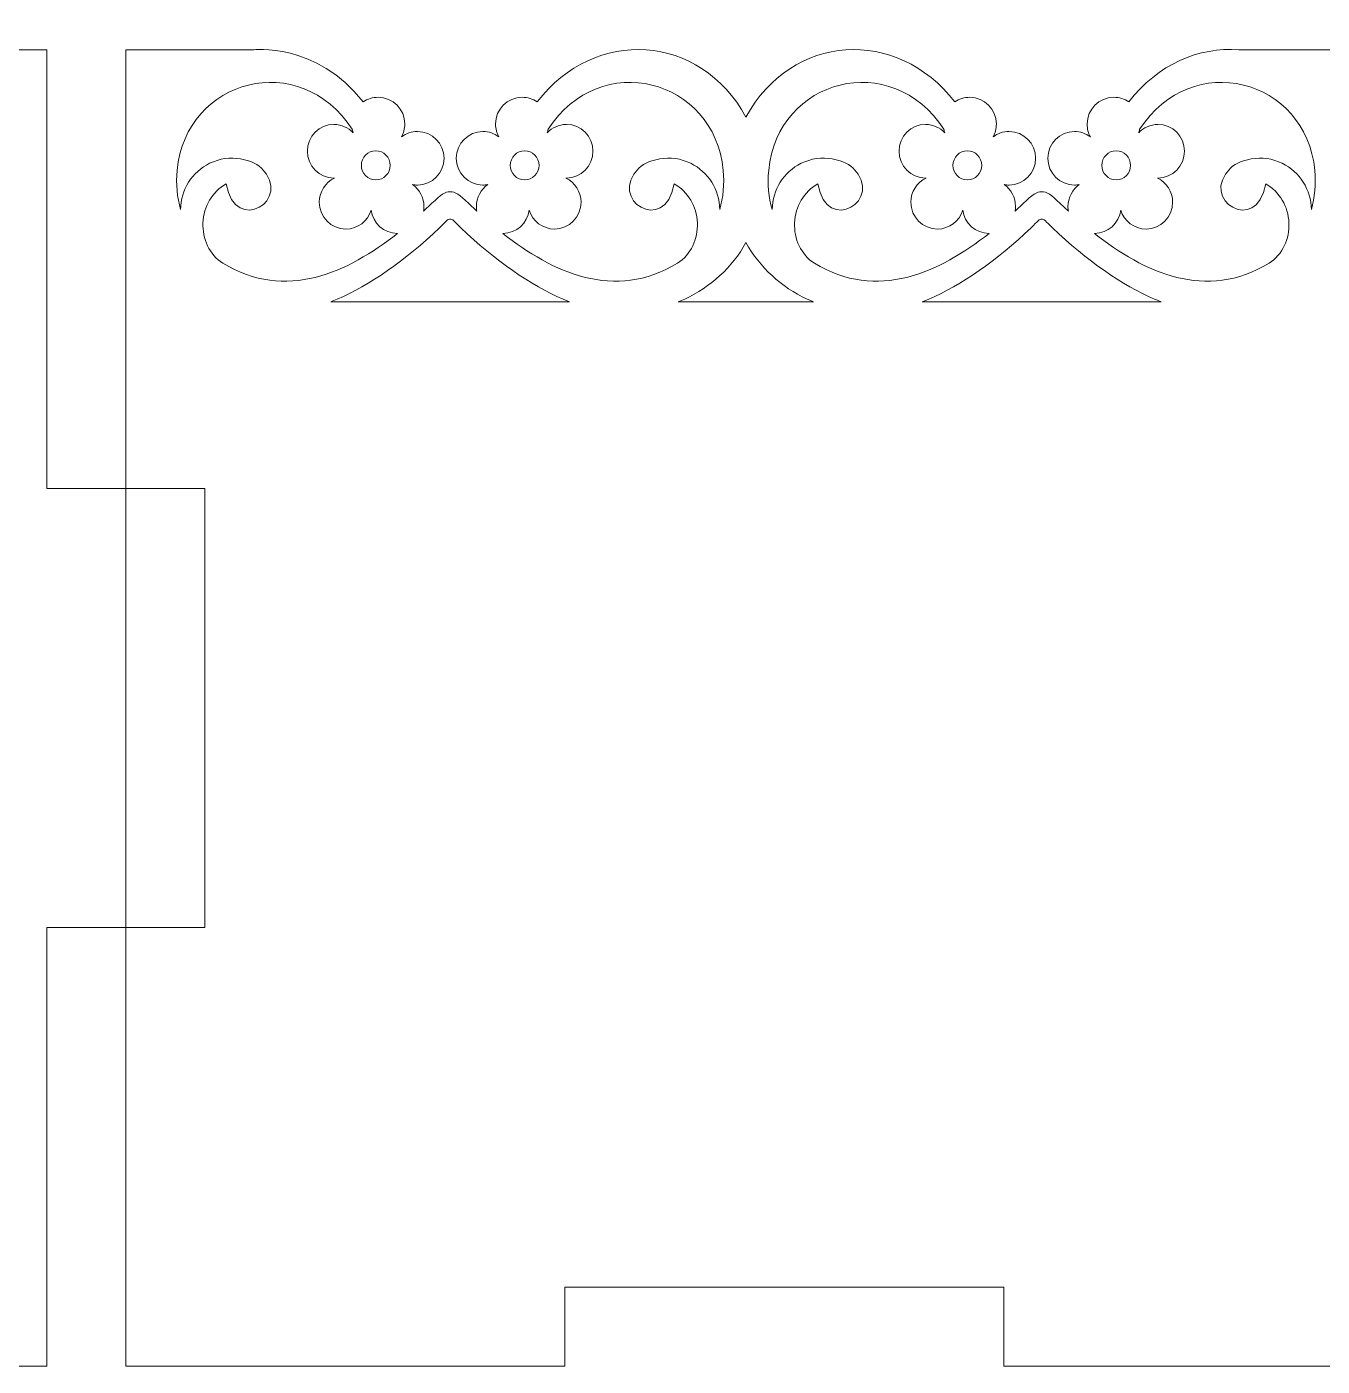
# Model space of a CAD drawing. Header units: millimetres. Extents: x -283 to 283, y -432 to 191.
# Drawn here: x 178.9 to 228.1, y -136.9 to -86 of the extents above; entities that cross this region are included whole.
import ezdxf

# ---------------------------------------------------------------- set-up
doc = ezdxf.new("R2010")
doc.units = ezdxf.units.MM
doc.header["$MEASUREMENT"] = 0
doc.layers.add('Camada 1', color=7, linetype='Continuous')

msp = doc.modelspace()

# ---------------------------------------------------------------- linework, layer by layer
at = {"layer": 'Camada 1', "color": 250, "lineweight": 20}
for points, knots in [([(179.6314, -136.8787), (179.6314, -136.8787), (179.6314, -120.212), (179.6314, -120.212), (179.6314, -120.212), (179.6314, -120.212), (182.6314, -120.212), (182.6314, -120.212), (182.6314, -120.212), (182.6314, -120.212), (182.6314, -103.5454), (182.6314, -103.5454), (182.6314, -103.5454), (182.6314, -103.5454), (179.6314, -103.5454), (179.6314, -103.5454), (179.6314, -103.5454), (179.6314, -103.5454), (179.6314, -86.8787), (179.6314, -86.8787), (179.6314, -86.8787), (179.6314, -86.8787), (174.8872, -86.8788), (174.8872, -86.8788), (174.8872, -86.8788), (173.3831, -86.7618), (171.8151, -87.4172), (170.7057, -88.8597), (170.7057, -88.8597), (170.5434, -88.746), (170.3464, -88.6796), (170.1343, -88.6796), (170.1343, -88.6796), (169.5783, -88.6796), (169.1276, -89.1354), (169.1276, -89.6977), (169.1276, -89.6977), (169.1276, -89.8743), (169.172, -90.0402), (169.2501, -90.1849), (169.2501, -90.1849), (169.0814, -90.056), (168.8716, -89.9797), (168.6441, -89.9797), (168.6441, -89.9797), (168.0883, -89.9797), (167.6377, -90.4357), (167.6377, -90.998), (167.6377, -90.998), (167.6377, -91.5603), (168.0883, -92.0162), (168.6441, -92.0162), (168.6441, -92.0162), (168.7071, -92.0162), (168.7691, -92.0101), (168.8287, -91.9989), (168.8287, -91.9989), (168.5691, -92.183), (168.3993, -92.4884), (168.3993, -92.8333), (168.3993, -92.8333), (168.3993, -92.8915), (168.4041, -92.9485), (168.4136, -93.0041), (168.4136, -93.0041), (168.4136, -93.0041), (168.0956, -92.708), (168.0956, -92.708), (168.0956, -92.708), (167.7692, -92.398), (167.592, -92.2487), (167.4041, -92.2665), (167.4041, -92.2665), (167.2162, -92.2487), (167.039, -92.398), (166.7124, -92.708), (166.7124, -92.708), (166.7124, -92.708), (166.3947, -93.0041), (166.3947, -93.0041), (166.3947, -93.0041), (166.404, -92.9485), (166.4089, -92.8915), (166.4089, -92.8333), (166.4089, -92.8333), (166.4089, -92.4884), (166.239, -92.183), (165.9795, -91.9989), (165.9795, -91.9989), (166.0391, -92.0101), (166.1011, -92.0162), (166.1641, -92.0162), (166.1641, -92.0162), (166.7199, -92.0162), (167.1705, -91.5603), (167.1705, -90.998), (167.1705, -90.998), (167.1705, -90.4357), (166.7199, -89.9797), (166.1641, -89.9797), (166.1641, -89.9797), (165.9366, -89.9797), (165.7267, -90.056), (165.5581, -90.1849), (165.5581, -90.1849), (165.6362, -90.0402), (165.6804, -89.8743), (165.6804, -89.6977), (165.6804, -89.6977), (165.6804, -89.1354), (165.2298, -88.6796), (164.6739, -88.6796), (164.6739, -88.6796), (164.4617, -88.6796), (164.2647, -88.746), (164.1023, -88.8597), (164.1023, -88.8597), (161.9052, -86.003), (157.9102, -86.2331), (156.1735, -89.4383), (156.1735, -89.4383), (154.4366, -86.2331), (150.4416, -86.003), (148.2445, -88.8597), (148.2445, -88.8597), (148.0821, -88.746), (147.885, -88.6796), (147.6729, -88.6796), (147.6729, -88.6796), (147.117, -88.6796), (146.6664, -89.1354), (146.6664, -89.6977), (146.6664, -89.6977), (146.6664, -89.8743), (146.7106, -90.0402), (146.7887, -90.1849), (146.7887, -90.1849), (146.6202, -90.056), (146.4103, -89.9797), (146.1829, -89.9797), (146.1829, -89.9797), (145.627, -89.9797), (145.1763, -90.4357), (145.1763, -90.998), (145.1763, -90.998), (145.1763, -91.5603), (145.627, -92.0162), (146.1829, -92.0162), (146.1829, -92.0162), (146.2459, -92.0162), (146.3077, -92.0101), (146.3675, -91.9989), (146.3675, -91.9989), (146.1079, -92.183), (145.9379, -92.4884), (145.9379, -92.8333), (145.9379, -92.8333), (145.9379, -92.8915), (145.9429, -92.9485), (145.9521, -93.0041), (145.9521, -93.0041), (145.9521, -93.0041), (145.6344, -92.708), (145.6344, -92.708), (145.6344, -92.708), (145.3078, -92.398), (145.1306, -92.2487), (144.9427, -92.2665), (144.9427, -92.2665), (144.7548, -92.2487), (144.5777, -92.398), (144.2512, -92.708), (144.2512, -92.708), (144.2512, -92.708), (143.9334, -93.0041), (143.9334, -93.0041), (143.9334, -93.0041), (143.9427, -92.9485), (143.9475, -92.8915), (143.9475, -92.8333), (143.9475, -92.8333), (143.9475, -92.4884), (143.7778, -92.183), (143.5182, -91.9989), (143.5182, -91.9989), (143.578, -92.0101), (143.6397, -92.0162), (143.7027, -92.0162), (143.7027, -92.0162), (144.2587, -92.0162), (144.7092, -91.5603), (144.7092, -90.998), (144.7092, -90.998), (144.7092, -90.4357), (144.2587, -89.9797), (143.7027, -89.9797), (143.7027, -89.9797), (143.4752, -89.9797), (143.2655, -90.056), (143.0968, -90.1849), (143.0968, -90.1849), (143.1749, -90.0402), (143.2192, -89.8743), (143.2192, -89.6977), (143.2192, -89.6977), (143.2192, -89.1354), (142.7685, -88.6796), (142.2127, -88.6796), (142.2127, -88.6796), (142.0004, -88.6796), (141.8036, -88.746), (141.6411, -88.8597), (141.6411, -88.8597), (139.8794, -86.5691), (137.43, -86.881), (137.4596, -86.8787), (137.4596, -86.8787), (137.4596, -86.8787), (132.6314, -86.8787), (132.6314, -86.8787), (132.6314, -86.8787), (132.6314, -86.8787), (132.6314, -96.4453), (132.6314, -96.4453), (132.6314, -96.4453), (132.6314, -96.4453), (132.6314, -103.5454), (132.6314, -103.5454), (132.6314, -103.5454), (132.6314, -103.5454), (135.6314, -103.5454), (135.6314, -103.5454), (135.6314, -103.5454), (135.6314, -103.5454), (135.6314, -120.212), (135.6314, -120.212), (135.6314, -120.212), (135.6314, -120.212), (132.6314, -120.212), (132.6314, -120.212), (132.6314, -120.212), (132.6314, -120.212), (132.6314, -136.8787), (132.6314, -136.8787), (132.6314, -136.8787), (132.6314, -136.8787), (149.2934, -136.8787), (149.2934, -136.8787), (149.2934, -136.8787), (149.2934, -136.8787), (149.2934, -133.8787), (149.2934, -133.8787), (149.2934, -133.8787), (149.2934, -133.8787), (165.96, -133.8787), (165.96, -133.8787), (165.96, -133.8787), (165.96, -133.8787), (165.96, -136.8787), (165.96, -136.8787), (165.96, -136.8787), (165.96, -136.8787), (179.6314, -136.8787), (179.6314, -136.8787)], [0, 0, 0, 0, 0.0149254, 0.0149254, 0.0149254, 0.0149254, 0.0298507, 0.0298507, 0.0298507, 0.0298507, 0.0447761, 0.0447761, 0.0447761, 0.0447761, 0.0597015, 0.0597015, 0.0597015, 0.0597015, 0.0746269, 0.0746269, 0.0746269, 0.0746269, 0.0895522, 0.0895522, 0.0895522, 0.0895522, 0.1044776, 0.1044776, 0.1044776, 0.1044776, 0.119403, 0.119403, 0.119403, 0.119403, 0.1343284, 0.1343284, 0.1343284, 0.1343284, 0.1492537, 0.1492537, 0.1492537, 0.1492537, 0.1641791, 0.1641791, 0.1641791, 0.1641791, 0.1791045, 0.1791045, 0.1791045, 0.1791045, 0.1940299, 0.1940299, 0.1940299, 0.1940299, 0.2089552, 0.2089552, 0.2089552, 0.2089552, 0.2238806, 0.2238806, 0.2238806, 0.2238806, 0.238806, 0.238806, 0.238806, 0.238806, 0.2537313, 0.2537313, 0.2537313, 0.2537313, 0.2686567, 0.2686567, 0.2686567, 0.2686567, 0.2835821, 0.2835821, 0.2835821, 0.2835821, 0.2985075, 0.2985075, 0.2985075, 0.2985075, 0.3134328, 0.3134328, 0.3134328, 0.3134328, 0.3283582, 0.3283582, 0.3283582, 0.3283582, 0.3432836, 0.3432836, 0.3432836, 0.3432836, 0.358209, 0.358209, 0.358209, 0.358209, 0.3731343, 0.3731343, 0.3731343, 0.3731343, 0.3880597, 0.3880597, 0.3880597, 0.3880597, 0.4029851, 0.4029851, 0.4029851, 0.4029851, 0.4179104, 0.4179104, 0.4179104, 0.4179104, 0.4328358, 0.4328358, 0.4328358, 0.4328358, 0.4477612, 0.4477612, 0.4477612, 0.4477612, 0.4626866, 0.4626866, 0.4626866, 0.4626866, 0.4776119, 0.4776119, 0.4776119, 0.4776119, 0.4925373, 0.4925373, 0.4925373, 0.4925373, 0.5074627, 0.5074627, 0.5074627, 0.5074627, 0.5223881, 0.5223881, 0.5223881, 0.5223881, 0.5373134, 0.5373134, 0.5373134, 0.5373134, 0.5522388, 0.5522388, 0.5522388, 0.5522388, 0.5671642, 0.5671642, 0.5671642, 0.5671642, 0.5820896, 0.5820896, 0.5820896, 0.5820896, 0.5970149, 0.5970149, 0.5970149, 0.5970149, 0.6119403, 0.6119403, 0.6119403, 0.6119403, 0.6268657, 0.6268657, 0.6268657, 0.6268657, 0.641791, 0.641791, 0.641791, 0.641791, 0.6567164, 0.6567164, 0.6567164, 0.6567164, 0.6716418, 0.6716418, 0.6716418, 0.6716418, 0.6865672, 0.6865672, 0.6865672, 0.6865672, 0.7014925, 0.7014925, 0.7014925, 0.7014925, 0.7164179, 0.7164179, 0.7164179, 0.7164179, 0.7313433, 0.7313433, 0.7313433, 0.7313433, 0.7462687, 0.7462687, 0.7462687, 0.7462687, 0.761194, 0.761194, 0.761194, 0.761194, 0.7761194, 0.7761194, 0.7761194, 0.7761194, 0.7910448, 0.7910448, 0.7910448, 0.7910448, 0.8059701, 0.8059701, 0.8059701, 0.8059701, 0.8208955, 0.8208955, 0.8208955, 0.8208955, 0.8358209, 0.8358209, 0.8358209, 0.8358209, 0.8507463, 0.8507463, 0.8507463, 0.8507463, 0.8656716, 0.8656716, 0.8656716, 0.8656716, 0.880597, 0.880597, 0.880597, 0.880597, 0.8955224, 0.8955224, 0.8955224, 0.8955224, 0.9104478, 0.9104478, 0.9104478, 0.9104478, 0.9253731, 0.9253731, 0.9253731, 0.9253731, 0.9402985, 0.9402985, 0.9402985, 0.9402985, 0.9552239, 0.9552239, 0.9552239, 0.9552239, 0.9701493, 0.9701493, 0.9701493, 0.9701493, 1, 1, 1, 1]), ([(229.6314, -136.8787), (229.6314, -136.8787), (229.6314, -120.212), (229.6314, -120.212), (229.6314, -120.212), (229.6314, -120.212), (232.6314, -120.212), (232.6314, -120.212), (232.6314, -120.212), (232.6314, -120.212), (232.6314, -103.5454), (232.6314, -103.5454), (232.6314, -103.5454), (232.6314, -103.5454), (229.6314, -103.5454), (229.6314, -103.5454), (229.6314, -103.5454), (229.6314, -103.5454), (229.6314, -86.8787), (229.6314, -86.8787), (229.6314, -86.8787), (229.6314, -86.8787), (224.8872, -86.8788), (224.8872, -86.8788), (224.8872, -86.8788), (223.3831, -86.7618), (221.8151, -87.4172), (220.7057, -88.8597), (220.7057, -88.8597), (220.5434, -88.746), (220.3464, -88.6796), (220.1343, -88.6796), (220.1343, -88.6796), (219.5783, -88.6796), (219.1276, -89.1354), (219.1276, -89.6977), (219.1276, -89.6977), (219.1276, -89.8743), (219.172, -90.0402), (219.2501, -90.1849), (219.2501, -90.1849), (219.0814, -90.056), (218.8716, -89.9797), (218.6441, -89.9797), (218.6441, -89.9797), (218.0883, -89.9797), (217.6377, -90.4357), (217.6377, -90.998), (217.6377, -90.998), (217.6377, -91.5603), (218.0883, -92.0162), (218.6441, -92.0162), (218.6441, -92.0162), (218.7071, -92.0162), (218.7691, -92.0101), (218.8287, -91.9989), (218.8287, -91.9989), (218.5691, -92.183), (218.3993, -92.4884), (218.3993, -92.8333), (218.3993, -92.8333), (218.3993, -92.8915), (218.4041, -92.9485), (218.4136, -93.0041), (218.4136, -93.0041), (218.4136, -93.0041), (218.0956, -92.708), (218.0956, -92.708), (218.0956, -92.708), (217.7692, -92.398), (217.592, -92.2487), (217.4041, -92.2665), (217.4041, -92.2665), (217.2162, -92.2487), (217.039, -92.398), (216.7124, -92.708), (216.7124, -92.708), (216.7124, -92.708), (216.3947, -93.0041), (216.3947, -93.0041), (216.3947, -93.0041), (216.404, -92.9485), (216.4089, -92.8915), (216.4089, -92.8333), (216.4089, -92.8333), (216.4089, -92.4884), (216.239, -92.183), (215.9795, -91.9989), (215.9795, -91.9989), (216.0391, -92.0101), (216.1011, -92.0162), (216.1641, -92.0162), (216.1641, -92.0162), (216.7199, -92.0162), (217.1705, -91.5603), (217.1705, -90.998), (217.1705, -90.998), (217.1705, -90.4357), (216.7199, -89.9797), (216.1641, -89.9797), (216.1641, -89.9797), (215.9366, -89.9797), (215.7267, -90.056), (215.5581, -90.1849), (215.5581, -90.1849), (215.6362, -90.0402), (215.6804, -89.8743), (215.6804, -89.6977), (215.6804, -89.6977), (215.6804, -89.1354), (215.2298, -88.6796), (214.6739, -88.6796), (214.6739, -88.6796), (214.4617, -88.6796), (214.2647, -88.746), (214.1023, -88.8597), (214.1023, -88.8597), (211.9052, -86.003), (207.9102, -86.2331), (206.1735, -89.4383), (206.1735, -89.4383), (204.4366, -86.2331), (200.4416, -86.003), (198.2445, -88.8597), (198.2445, -88.8597), (198.0821, -88.746), (197.885, -88.6796), (197.6729, -88.6796), (197.6729, -88.6796), (197.117, -88.6796), (196.6664, -89.1354), (196.6664, -89.6977), (196.6664, -89.6977), (196.6664, -89.8743), (196.7106, -90.0402), (196.7887, -90.1849), (196.7887, -90.1849), (196.6202, -90.056), (196.4103, -89.9797), (196.1829, -89.9797), (196.1829, -89.9797), (195.627, -89.9797), (195.1763, -90.4357), (195.1763, -90.998), (195.1763, -90.998), (195.1763, -91.5603), (195.627, -92.0162), (196.1829, -92.0162), (196.1829, -92.0162), (196.2459, -92.0162), (196.3077, -92.0101), (196.3675, -91.9989), (196.3675, -91.9989), (196.1079, -92.183), (195.9379, -92.4884), (195.9379, -92.8333), (195.9379, -92.8333), (195.9379, -92.8915), (195.9429, -92.9485), (195.9521, -93.0041), (195.9521, -93.0041), (195.9521, -93.0041), (195.6344, -92.708), (195.6344, -92.708), (195.6344, -92.708), (195.3078, -92.398), (195.1306, -92.2487), (194.9427, -92.2665), (194.9427, -92.2665), (194.7548, -92.2487), (194.5777, -92.398), (194.2512, -92.708), (194.2512, -92.708), (194.2512, -92.708), (193.9334, -93.0041), (193.9334, -93.0041), (193.9334, -93.0041), (193.9427, -92.9485), (193.9475, -92.8915), (193.9475, -92.8333), (193.9475, -92.8333), (193.9475, -92.4884), (193.7778, -92.183), (193.5182, -91.9989), (193.5182, -91.9989), (193.578, -92.0101), (193.6397, -92.0162), (193.7027, -92.0162), (193.7027, -92.0162), (194.2587, -92.0162), (194.7092, -91.5603), (194.7092, -90.998), (194.7092, -90.998), (194.7092, -90.4357), (194.2587, -89.9797), (193.7027, -89.9797), (193.7027, -89.9797), (193.4752, -89.9797), (193.2655, -90.056), (193.0968, -90.1849), (193.0968, -90.1849), (193.1749, -90.0402), (193.2192, -89.8743), (193.2192, -89.6977), (193.2192, -89.6977), (193.2192, -89.1354), (192.7685, -88.6796), (192.2127, -88.6796), (192.2127, -88.6796), (192.0004, -88.6796), (191.8036, -88.746), (191.6411, -88.8597), (191.6411, -88.8597), (189.8794, -86.5691), (187.43, -86.881), (187.4596, -86.8787), (187.4596, -86.8787), (187.4596, -86.8787), (182.6314, -86.8787), (182.6314, -86.8787), (182.6314, -86.8787), (182.6314, -86.8787), (182.6314, -96.4453), (182.6314, -96.4453), (182.6314, -96.4453), (182.6314, -96.4453), (182.6314, -103.5454), (182.6314, -103.5454), (182.6314, -103.5454), (182.6314, -103.5454), (185.6314, -103.5454), (185.6314, -103.5454), (185.6314, -103.5454), (185.6314, -103.5454), (185.6314, -120.212), (185.6314, -120.212), (185.6314, -120.212), (185.6314, -120.212), (182.6314, -120.212), (182.6314, -120.212), (182.6314, -120.212), (182.6314, -120.212), (182.6314, -136.8787), (182.6314, -136.8787), (182.6314, -136.8787), (182.6314, -136.8787), (199.2934, -136.8787), (199.2934, -136.8787), (199.2934, -136.8787), (199.2934, -136.8787), (199.2934, -133.8787), (199.2934, -133.8787), (199.2934, -133.8787), (199.2934, -133.8787), (215.96, -133.8787), (215.96, -133.8787), (215.96, -133.8787), (215.96, -133.8787), (215.96, -136.8787), (215.96, -136.8787), (215.96, -136.8787), (215.96, -136.8787), (229.6314, -136.8787), (229.6314, -136.8787)], [0, 0, 0, 0, 0.0149254, 0.0149254, 0.0149254, 0.0149254, 0.0298507, 0.0298507, 0.0298507, 0.0298507, 0.0447761, 0.0447761, 0.0447761, 0.0447761, 0.0597015, 0.0597015, 0.0597015, 0.0597015, 0.0746269, 0.0746269, 0.0746269, 0.0746269, 0.0895522, 0.0895522, 0.0895522, 0.0895522, 0.1044776, 0.1044776, 0.1044776, 0.1044776, 0.119403, 0.119403, 0.119403, 0.119403, 0.1343284, 0.1343284, 0.1343284, 0.1343284, 0.1492537, 0.1492537, 0.1492537, 0.1492537, 0.1641791, 0.1641791, 0.1641791, 0.1641791, 0.1791045, 0.1791045, 0.1791045, 0.1791045, 0.1940299, 0.1940299, 0.1940299, 0.1940299, 0.2089552, 0.2089552, 0.2089552, 0.2089552, 0.2238806, 0.2238806, 0.2238806, 0.2238806, 0.238806, 0.238806, 0.238806, 0.238806, 0.2537313, 0.2537313, 0.2537313, 0.2537313, 0.2686567, 0.2686567, 0.2686567, 0.2686567, 0.2835821, 0.2835821, 0.2835821, 0.2835821, 0.2985075, 0.2985075, 0.2985075, 0.2985075, 0.3134328, 0.3134328, 0.3134328, 0.3134328, 0.3283582, 0.3283582, 0.3283582, 0.3283582, 0.3432836, 0.3432836, 0.3432836, 0.3432836, 0.358209, 0.358209, 0.358209, 0.358209, 0.3731343, 0.3731343, 0.3731343, 0.3731343, 0.3880597, 0.3880597, 0.3880597, 0.3880597, 0.4029851, 0.4029851, 0.4029851, 0.4029851, 0.4179104, 0.4179104, 0.4179104, 0.4179104, 0.4328358, 0.4328358, 0.4328358, 0.4328358, 0.4477612, 0.4477612, 0.4477612, 0.4477612, 0.4626866, 0.4626866, 0.4626866, 0.4626866, 0.4776119, 0.4776119, 0.4776119, 0.4776119, 0.4925373, 0.4925373, 0.4925373, 0.4925373, 0.5074627, 0.5074627, 0.5074627, 0.5074627, 0.5223881, 0.5223881, 0.5223881, 0.5223881, 0.5373134, 0.5373134, 0.5373134, 0.5373134, 0.5522388, 0.5522388, 0.5522388, 0.5522388, 0.5671642, 0.5671642, 0.5671642, 0.5671642, 0.5820896, 0.5820896, 0.5820896, 0.5820896, 0.5970149, 0.5970149, 0.5970149, 0.5970149, 0.6119403, 0.6119403, 0.6119403, 0.6119403, 0.6268657, 0.6268657, 0.6268657, 0.6268657, 0.641791, 0.641791, 0.641791, 0.641791, 0.6567164, 0.6567164, 0.6567164, 0.6567164, 0.6716418, 0.6716418, 0.6716418, 0.6716418, 0.6865672, 0.6865672, 0.6865672, 0.6865672, 0.7014925, 0.7014925, 0.7014925, 0.7014925, 0.7164179, 0.7164179, 0.7164179, 0.7164179, 0.7313433, 0.7313433, 0.7313433, 0.7313433, 0.7462687, 0.7462687, 0.7462687, 0.7462687, 0.761194, 0.761194, 0.761194, 0.761194, 0.7761194, 0.7761194, 0.7761194, 0.7761194, 0.7910448, 0.7910448, 0.7910448, 0.7910448, 0.8059701, 0.8059701, 0.8059701, 0.8059701, 0.8208955, 0.8208955, 0.8208955, 0.8208955, 0.8358209, 0.8358209, 0.8358209, 0.8358209, 0.8507463, 0.8507463, 0.8507463, 0.8507463, 0.8656716, 0.8656716, 0.8656716, 0.8656716, 0.880597, 0.880597, 0.880597, 0.880597, 0.8955224, 0.8955224, 0.8955224, 0.8955224, 0.9104478, 0.9104478, 0.9104478, 0.9104478, 0.9253731, 0.9253731, 0.9253731, 0.9253731, 0.9402985, 0.9402985, 0.9402985, 0.9402985, 0.9552239, 0.9552239, 0.9552239, 0.9552239, 0.9701493, 0.9701493, 0.9701493, 0.9701493, 1, 1, 1, 1]), ([(192.9409, -93.8516), (191.062, -95.3319), (188.6996, -96.4442), (186.3122, -94.9816), (186.3122, -94.9816), (185.797, -94.666), (185.5332, -94.0533), (185.5571, -93.4437), (185.5571, -93.4437), (185.5809, -92.8307), (185.9135, -92.2729), (186.4383, -91.9652), (186.4383, -91.9652), (186.7834, -93.9483), (188.9927, -92.5647), (187.7815, -91.3759), (187.7815, -91.3759), (187.5629, -91.1613), (187.2322, -91.0619), (186.9862, -91.0196), (186.9862, -91.0196), (186.5932, -90.9521), (186.1815, -91.0066), (185.8089, -91.1889), (185.8089, -91.1889), (185.144, -91.5144), (184.7176, -92.1914), (184.707, -92.9386), (184.707, -92.9386), (184.5743, -92.4812), (184.5251, -91.9813), (184.5748, -91.4577), (184.5748, -91.4577), (184.907, -87.9534), (189.2539, -86.8361), (191.2251, -89.8955), (191.2251, -89.8955), (191.2341, -89.9415), (191.2461, -89.9861), (191.261, -90.0295), (191.261, -90.0295), (191.0777, -89.8336), (190.8178, -89.7113), (190.53, -89.7113), (190.53, -89.7113), (189.9742, -89.7113), (189.5236, -90.1673), (189.5236, -90.7296), (189.5236, -90.7296), (189.5236, -91.2919), (189.9742, -91.7478), (190.53, -91.7478), (190.53, -91.7478), (190.53, -91.7478), (190.5479, -91.7475), (190.5479, -91.7475), (190.5479, -91.7475), (190.2084, -91.911), (189.9736, -92.2616), (189.9736, -92.6675), (189.9736, -92.6675), (189.9736, -93.2299), (190.4243, -93.6858), (190.9802, -93.6858), (190.9802, -93.6858), (191.4336, -93.6858), (191.8172, -93.3824), (191.9428, -92.9653), (191.9428, -92.9653), (192.0068, -93.4653), (192.4293, -93.8516), (192.9409, -93.8516)], [0, 0, 0, 0, 0.0526316, 0.0526316, 0.0526316, 0.0526316, 0.1052632, 0.1052632, 0.1052632, 0.1052632, 0.1578947, 0.1578947, 0.1578947, 0.1578947, 0.2105263, 0.2105263, 0.2105263, 0.2105263, 0.2631579, 0.2631579, 0.2631579, 0.2631579, 0.3157895, 0.3157895, 0.3157895, 0.3157895, 0.3684211, 0.3684211, 0.3684211, 0.3684211, 0.4210526, 0.4210526, 0.4210526, 0.4210526, 0.4736842, 0.4736842, 0.4736842, 0.4736842, 0.5263158, 0.5263158, 0.5263158, 0.5263158, 0.5789474, 0.5789474, 0.5789474, 0.5789474, 0.6315789, 0.6315789, 0.6315789, 0.6315789, 0.6842105, 0.6842105, 0.6842105, 0.6842105, 0.7368421, 0.7368421, 0.7368421, 0.7368421, 0.7894737, 0.7894737, 0.7894737, 0.7894737, 0.8421053, 0.8421053, 0.8421053, 0.8421053, 0.8947368, 0.8947368, 0.8947368, 0.8947368, 1, 1, 1, 1]), ([(203.4473, -91.9652), (203.972, -92.2729), (204.3046, -92.8307), (204.3285, -93.4437), (204.3285, -93.4437), (204.3523, -94.0533), (204.0884, -94.6661), (203.5735, -94.9816), (203.5735, -94.9816), (201.1859, -96.4443), (198.8235, -95.3319), (196.9446, -93.8516), (196.9446, -93.8516), (197.4562, -93.8516), (197.879, -93.4653), (197.9425, -92.9653), (197.9425, -92.9653), (198.0684, -93.3824), (198.452, -93.6858), (198.9055, -93.6858), (198.9055, -93.6858), (199.4614, -93.6858), (199.9119, -93.2299), (199.9119, -92.6675), (199.9119, -92.6675), (199.9119, -92.2616), (199.6771, -91.911), (199.3375, -91.7475), (199.3375, -91.7475), (199.3375, -91.7475), (199.3555, -91.7478), (199.3555, -91.7478), (199.3555, -91.7478), (199.9116, -91.7478), (200.3622, -91.2919), (200.3622, -90.7296), (200.3622, -90.7296), (200.3622, -90.1673), (199.9116, -89.7113), (199.3555, -89.7113), (199.3555, -89.7113), (199.0677, -89.7113), (198.808, -89.8336), (198.6246, -90.0295), (198.6246, -90.0295), (198.6394, -89.9861), (198.6515, -89.9415), (198.6604, -89.8955), (198.6604, -89.8955), (200.6318, -86.8361), (204.9785, -87.9534), (205.3108, -91.4577), (205.3108, -91.4577), (205.3605, -91.9813), (205.3114, -92.4812), (205.1787, -92.9386), (205.1787, -92.9386), (205.168, -92.1914), (204.7415, -91.5144), (204.0768, -91.1889), (204.0768, -91.1889), (203.7043, -91.0066), (203.2924, -90.9521), (202.8996, -91.0196), (202.8996, -91.0196), (202.6535, -91.0619), (202.3227, -91.1613), (202.1041, -91.3759), (202.1041, -91.3759), (200.8929, -92.5647), (203.1021, -93.9483), (203.4473, -91.9652)], [0, 0, 0, 0, 0.0526316, 0.0526316, 0.0526316, 0.0526316, 0.1052632, 0.1052632, 0.1052632, 0.1052632, 0.1578947, 0.1578947, 0.1578947, 0.1578947, 0.2105263, 0.2105263, 0.2105263, 0.2105263, 0.2631579, 0.2631579, 0.2631579, 0.2631579, 0.3157895, 0.3157895, 0.3157895, 0.3157895, 0.3684211, 0.3684211, 0.3684211, 0.3684211, 0.4210526, 0.4210526, 0.4210526, 0.4210526, 0.4736842, 0.4736842, 0.4736842, 0.4736842, 0.5263158, 0.5263158, 0.5263158, 0.5263158, 0.5789474, 0.5789474, 0.5789474, 0.5789474, 0.6315789, 0.6315789, 0.6315789, 0.6315789, 0.6842105, 0.6842105, 0.6842105, 0.6842105, 0.7368421, 0.7368421, 0.7368421, 0.7368421, 0.7894737, 0.7894737, 0.7894737, 0.7894737, 0.8421053, 0.8421053, 0.8421053, 0.8421053, 0.8947368, 0.8947368, 0.8947368, 0.8947368, 1, 1, 1, 1]), ([(215.4022, -93.8516), (213.5233, -95.3319), (211.1609, -96.4443), (208.7734, -94.9816), (208.7734, -94.9816), (208.2584, -94.6661), (207.9946, -94.0533), (208.0183, -93.4437), (208.0183, -93.4437), (208.0422, -92.8307), (208.3749, -92.2729), (208.8997, -91.9652), (208.8997, -91.9652), (209.2447, -93.9483), (211.454, -92.5647), (210.2428, -91.3759), (210.2428, -91.3759), (210.0243, -91.1613), (209.6936, -91.0619), (209.4473, -91.0196), (209.4473, -91.0196), (209.0544, -90.9521), (208.6426, -91.0066), (208.2701, -91.1889), (208.2701, -91.1889), (207.6053, -91.5144), (207.1789, -92.1914), (207.1682, -92.9386), (207.1682, -92.9386), (207.0355, -92.4812), (206.9863, -91.9813), (207.0361, -91.4577), (207.0361, -91.4577), (207.3683, -87.9534), (211.7151, -86.8361), (213.6864, -89.8955), (213.6864, -89.8955), (213.6954, -89.9415), (213.7074, -89.9861), (213.7222, -90.0295), (213.7222, -90.0295), (213.539, -89.8336), (213.2791, -89.7113), (212.9914, -89.7113), (212.9914, -89.7113), (212.4354, -89.7113), (211.9847, -90.1673), (211.9847, -90.7296), (211.9847, -90.7296), (211.9847, -91.2919), (212.4354, -91.7478), (212.9914, -91.7478), (212.9914, -91.7478), (212.9914, -91.7478), (213.0093, -91.7475), (213.0093, -91.7475), (213.0093, -91.7475), (212.6697, -91.911), (212.4349, -92.2616), (212.4349, -92.6675), (212.4349, -92.6675), (212.4349, -93.2299), (212.8855, -93.6858), (213.4413, -93.6858), (213.4413, -93.6858), (213.8949, -93.6858), (214.2784, -93.3824), (214.4042, -92.9653), (214.4042, -92.9653), (214.468, -93.4653), (214.8908, -93.8516), (215.4022, -93.8516)], [0, 0, 0, 0, 0.0526316, 0.0526316, 0.0526316, 0.0526316, 0.1052632, 0.1052632, 0.1052632, 0.1052632, 0.1578947, 0.1578947, 0.1578947, 0.1578947, 0.2105263, 0.2105263, 0.2105263, 0.2105263, 0.2631579, 0.2631579, 0.2631579, 0.2631579, 0.3157895, 0.3157895, 0.3157895, 0.3157895, 0.3684211, 0.3684211, 0.3684211, 0.3684211, 0.4210526, 0.4210526, 0.4210526, 0.4210526, 0.4736842, 0.4736842, 0.4736842, 0.4736842, 0.5263158, 0.5263158, 0.5263158, 0.5263158, 0.5789474, 0.5789474, 0.5789474, 0.5789474, 0.6315789, 0.6315789, 0.6315789, 0.6315789, 0.6842105, 0.6842105, 0.6842105, 0.6842105, 0.7368421, 0.7368421, 0.7368421, 0.7368421, 0.7894737, 0.7894737, 0.7894737, 0.7894737, 0.8421053, 0.8421053, 0.8421053, 0.8421053, 0.8947368, 0.8947368, 0.8947368, 0.8947368, 1, 1, 1, 1]), ([(226.0348, -94.9816), (223.6473, -96.4441), (221.2849, -95.3319), (219.406, -93.8516), (219.406, -93.8516), (219.9175, -93.8516), (220.3401, -93.4653), (220.4041, -92.9653), (220.4041, -92.9653), (220.5297, -93.3824), (220.9132, -93.6858), (221.3668, -93.6858), (221.3668, -93.6858), (221.9226, -93.6858), (222.3732, -93.2299), (222.3732, -92.6675), (222.3732, -92.6675), (222.3732, -92.2616), (222.1386, -91.911), (221.7989, -91.7475), (221.7989, -91.7475), (221.7989, -91.7475), (221.8168, -91.7478), (221.8168, -91.7478), (221.8168, -91.7478), (222.3728, -91.7478), (222.8233, -91.2919), (222.8233, -90.7296), (222.8233, -90.7296), (222.8233, -90.1673), (222.3728, -89.7113), (221.8168, -89.7113), (221.8168, -89.7113), (221.529, -89.7113), (221.2691, -89.8336), (221.0858, -90.0295), (221.0858, -90.0295), (221.1007, -89.9861), (221.1128, -89.9415), (221.1217, -89.8955), (221.1217, -89.8955), (223.093, -86.8361), (227.4398, -87.9534), (227.7721, -91.4577), (227.7721, -91.4577), (227.8218, -91.9813), (227.7726, -92.4812), (227.6399, -92.9386), (227.6399, -92.9386), (227.6292, -92.1914), (227.2029, -91.5144), (226.538, -91.1889), (226.538, -91.1889), (226.1655, -91.0066), (225.7536, -90.9521), (225.3608, -91.0196), (225.3608, -91.0196), (225.1146, -91.0619), (224.7839, -91.1613), (224.5653, -91.3759), (224.5653, -91.3759), (223.3541, -92.5647), (225.5635, -93.9483), (225.9085, -91.9652), (225.9085, -91.9652), (226.4333, -92.2729), (226.7659, -92.8307), (226.7897, -93.4437), (226.7897, -93.4437), (226.8136, -94.0533), (226.5496, -94.6662), (226.0348, -94.9816)], [0, 0, 0, 0, 0.0526316, 0.0526316, 0.0526316, 0.0526316, 0.1052632, 0.1052632, 0.1052632, 0.1052632, 0.1578947, 0.1578947, 0.1578947, 0.1578947, 0.2105263, 0.2105263, 0.2105263, 0.2105263, 0.2631579, 0.2631579, 0.2631579, 0.2631579, 0.3157895, 0.3157895, 0.3157895, 0.3157895, 0.3684211, 0.3684211, 0.3684211, 0.3684211, 0.4210526, 0.4210526, 0.4210526, 0.4210526, 0.4736842, 0.4736842, 0.4736842, 0.4736842, 0.5263158, 0.5263158, 0.5263158, 0.5263158, 0.5789474, 0.5789474, 0.5789474, 0.5789474, 0.6315789, 0.6315789, 0.6315789, 0.6315789, 0.6842105, 0.6842105, 0.6842105, 0.6842105, 0.7368421, 0.7368421, 0.7368421, 0.7368421, 0.7894737, 0.7894737, 0.7894737, 0.7894737, 0.8421053, 0.8421053, 0.8421053, 0.8421053, 0.8947368, 0.8947368, 0.8947368, 0.8947368, 1, 1, 1, 1]), ([(192.6632, -91.2655), (192.6632, -91.5711), (192.4185, -91.8188), (192.1165, -91.8188), (192.1165, -91.8188), (191.8145, -91.8188), (191.5697, -91.5711), (191.5697, -91.2655), (191.5697, -91.2655), (191.5697, -90.96), (191.8145, -90.7125), (192.1165, -90.7125), (192.1165, -90.7125), (192.4185, -90.7125), (192.6632, -90.96), (192.6632, -91.2655)], [0, 0, 0, 0, 0.2, 0.2, 0.2, 0.2, 0.4, 0.4, 0.4, 0.4, 0.6, 0.6, 0.6, 0.6, 1, 1, 1, 1]), ([(197.7692, -91.8188), (197.4673, -91.8188), (197.2223, -91.5711), (197.2223, -91.2655), (197.2223, -91.2655), (197.2223, -90.96), (197.4672, -90.7125), (197.7692, -90.7125), (197.7692, -90.7125), (198.071, -90.7125), (198.3159, -90.96), (198.3159, -91.2655), (198.3159, -91.2655), (198.3159, -91.5711), (198.0711, -91.8188), (197.7692, -91.8188)], [0, 0, 0, 0, 0.2, 0.2, 0.2, 0.2, 0.4, 0.4, 0.4, 0.4, 0.6, 0.6, 0.6, 0.6, 1, 1, 1, 1]), ([(215.1245, -91.2655), (215.1245, -91.5711), (214.8795, -91.8188), (214.5776, -91.8188), (214.5776, -91.8188), (214.2757, -91.8188), (214.0309, -91.5711), (214.0309, -91.2655), (214.0309, -91.2655), (214.0309, -90.96), (214.2758, -90.7125), (214.5776, -90.7125), (214.5776, -90.7125), (214.8797, -90.7125), (215.1245, -90.96), (215.1245, -91.2655)], [0, 0, 0, 0, 0.2, 0.2, 0.2, 0.2, 0.4, 0.4, 0.4, 0.4, 0.6, 0.6, 0.6, 0.6, 1, 1, 1, 1]), ([(220.2303, -91.8188), (219.9283, -91.8188), (219.6836, -91.5711), (219.6836, -91.2655), (219.6836, -91.2655), (219.6836, -90.96), (219.9284, -90.7125), (220.2303, -90.7125), (220.2303, -90.7125), (220.5324, -90.7125), (220.7772, -90.96), (220.7772, -91.2655), (220.7772, -91.2655), (220.7772, -91.5711), (220.5323, -91.8188), (220.2303, -91.8188)], [0, 0, 0, 0, 0.2, 0.2, 0.2, 0.2, 0.4, 0.4, 0.4, 0.4, 0.6, 0.6, 0.6, 0.6, 1, 1, 1, 1]), ([(199.4776, -96.4453), (199.4776, -96.4453), (190.4081, -96.4453), (190.4081, -96.4453), (190.4081, -96.4453), (190.4081, -96.4453), (190.4568, -96.4267), (190.4568, -96.4267), (190.4568, -96.4267), (190.4568, -96.4267), (190.6581, -96.345), (190.6581, -96.345), (190.6581, -96.345), (191.8747, -95.8203), (193.2241, -94.8936), (194.5407, -93.6334), (194.5407, -93.6334), (194.7926, -93.3924), (194.8607, -93.287), (194.9427, -93.3111), (194.9427, -93.3111), (195.0249, -93.287), (195.0929, -93.3924), (195.3448, -93.6334), (195.3448, -93.6334), (196.6614, -94.8936), (198.0108, -95.8203), (199.2277, -96.345), (199.2277, -96.345), (199.2277, -96.345), (199.3829, -96.4089), (199.3829, -96.4089), (199.3829, -96.4089), (199.3829, -96.4089), (199.4776, -96.4453), (199.4776, -96.4453)], [0, 0, 0, 0, 0.1, 0.1, 0.1, 0.1, 0.2, 0.2, 0.2, 0.2, 0.3, 0.3, 0.3, 0.3, 0.4, 0.4, 0.4, 0.4, 0.5, 0.5, 0.5, 0.5, 0.6, 0.6, 0.6, 0.6, 0.7, 0.7, 0.7, 0.7, 0.8, 0.8, 0.8, 0.8, 1, 1, 1, 1]), ([(221.9387, -96.4453), (221.9387, -96.4453), (212.8695, -96.4453), (212.8695, -96.4453), (212.8695, -96.4453), (212.8695, -96.4453), (213.032, -96.3816), (213.032, -96.3816), (213.032, -96.3816), (213.032, -96.3816), (213.1195, -96.345), (213.1195, -96.345), (213.1195, -96.345), (214.336, -95.8203), (215.6855, -94.8936), (217.0021, -93.6334), (217.0021, -93.6334), (217.254, -93.3924), (217.322, -93.287), (217.4041, -93.3111), (217.4041, -93.3111), (217.4861, -93.287), (217.5542, -93.3924), (217.8061, -93.6334), (217.8061, -93.6334), (219.1227, -94.8936), (220.4722, -95.8203), (221.6888, -96.345), (221.6888, -96.345), (221.6888, -96.345), (221.7342, -96.3642), (221.7342, -96.3642), (221.7342, -96.3642), (221.7342, -96.3642), (221.9387, -96.4453), (221.9387, -96.4453)], [0, 0, 0, 0, 0.1, 0.1, 0.1, 0.1, 0.2, 0.2, 0.2, 0.2, 0.3, 0.3, 0.3, 0.3, 0.4, 0.4, 0.4, 0.4, 0.5, 0.5, 0.5, 0.5, 0.6, 0.6, 0.6, 0.6, 0.7, 0.7, 0.7, 0.7, 0.8, 0.8, 0.8, 0.8, 1, 1, 1, 1]), ([(208.7431, -96.4453), (208.7431, -96.4453), (203.6035, -96.4453), (203.6035, -96.4453), (203.6035, -96.4453), (203.6035, -96.4453), (203.7202, -96.4002), (203.7202, -96.4002), (203.7202, -96.4002), (203.7202, -96.4002), (203.8535, -96.345), (203.8535, -96.345), (203.8535, -96.345), (204.829, -95.8879), (205.6516, -95.1457), (206.1735, -94.2023), (206.1735, -94.2023), (206.6952, -95.1457), (207.5178, -95.8879), (208.4933, -96.345), (208.4933, -96.345), (208.4933, -96.345), (208.6023, -96.3904), (208.6023, -96.3904), (208.6023, -96.3904), (208.6023, -96.3904), (208.7431, -96.4453), (208.7431, -96.4453)], [0, 0, 0, 0, 0.125, 0.125, 0.125, 0.125, 0.25, 0.25, 0.25, 0.25, 0.375, 0.375, 0.375, 0.375, 0.5, 0.5, 0.5, 0.5, 0.625, 0.625, 0.625, 0.625, 0.75, 0.75, 0.75, 0.75, 1, 1, 1, 1])]:
    msp.add_open_spline(points, degree=3, knots=knots, dxfattribs=at)

doc.saveas('drawing.dxf')
